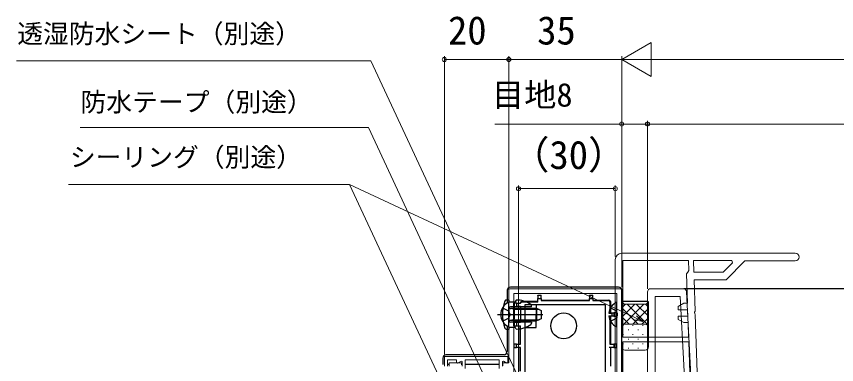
# Model space of a CAD drawing. Units: millimetres, scale not verified. Extents: x -525 to 525, y -783 to 779.
# Drawn here: x -395.7 to -141.3, y -411.3 to -303.5 of the extents above; entities that cross this region are included whole.
import ezdxf
from ezdxf.enums import TextEntityAlignment as Align

# ---------------------------------------------------------------- set-up
doc = ezdxf.new("R2010")
doc.units = ezdxf.units.MM
doc.header["$LTSCALE"] = 4
for name, color, linetype, lineweight in [('0-2_YKK_11', 7, 'Continuous', 18), ('0-3_YKK_11E', 4, 'Continuous', 18), ('0-7_YKK_D', 6, 'Continuous', 18), ('0-9_YSS_K', 3, 'Continuous', 18)]:
    doc.layers.add(name, color=color, linetype=linetype, lineweight=lineweight)
doc.layers.add('0-4_YKK_12', color=2, linetype='Continuous')
doc.layers.add('0-5_YKK_13', color=4, linetype='Continuous')
doc.styles.add('ＭＳ ゴシック', font='')
doc.styles.get('ＭＳ ゴシック').set_extended_font_data('MS Gothic')

msp = doc.modelspace()

# ---------------------------------------------------------------- linework, layer by layer
at = {"layer": '0-2_YKK_11', "color": 211}
msp.add_line((-188.949, -387.8), (-199, -387.8), dxfattribs=at)
at = {"layer": '0-2_YKK_11', "color": 30}
for points in [[(-208, -413.342), (-208, -387.8), (-243, -387.8), (-243, -410.8), (-244.9, -410.8), (-244.9, -411.7)], [(-241.5, -418.8), (-241.5, -389.3), (-209.5, -389.3), (-209.5, -418.8)], [(-245, -411.8), (-245, -410.385), (-244.7, -410.211), (-243.6, -410.846), (-243.3, -410.673), (-243.3, -408.8), (-263, -408.8), (-263, -411.8)], [(-262, -411.8), (-262, -409.8), (-259.2, -409.8), (-259.2, -410.673), (-258.9, -410.846), (-257.8, -410.211), (-257.5, -410.385), (-257.5, -411.8)], [(-257.7, -411.4), (-257.7, -410.8), (-261.5, -410.8), (-261.5, -411.8)], [(-256.5, -412.535), (-256.5, -409.8), (-246, -409.8), (-246, -412.535)]]:
    msp.add_lwpolyline(points, dxfattribs=at)
at = {"layer": '0-2_YKK_11', "color": 211}
for points in [[(-200, -388.8), (-200, -449.4), (-228, -449.4), (-228, -452.8), (-226.1, -452.8), (-225.6, -452.3), (-225.1, -451.8), (-200, -451.8), (-200, -502.8), (-198.5, -502.8), (-198.5, -515.3), (-200, -515.3), (-200, -517.8), (-196, -517.8), (-196, -502.8)], [(-159.174, -439.015), (-164.8, -440.007), (-164.8, -435.2), (-159.444, -435.2), (-158.576, -435.742), (-158, -435.423), (-158, -432.8), (-185.642, -432.8), (-187.95, -388.748)]]:
    msp.add_lwpolyline(points, dxfattribs=at)
msp.add_lwpolyline([(-187.644, -432.8), (-189.877, -390.2), (-197.6, -390.2), (-197.6, -432.8)], close=True, dxfattribs=at)
for centre, start, end in [((-199, -388.8), 90.00001, 179.99999), ((-188.949, -388.8), 3.00003, 90)]:
    msp.add_arc(centre, 1, start, end, dxfattribs=at)
at = {"layer": '0-3_YKK_11E'}
for p, q in [((-210, -450.5), (-210, -378.8)), ((-208, -376.8), (-154.2, -376.8))]:
    msp.add_line(p, q, dxfattribs=at)
for points in [[(-207.7, -379.1), (-207.7, -402.8), (-187.252, -402.8), (-187.409, -398.3), (-188.779, -398.3), (-190.511, -397.3), (-190.511, -396.3), (-187.479, -396.3), (-187.549, -394.3), (-190.511, -394.3), (-190.511, -393.3), (-188.779, -392.3), (-187.619, -392.3), (-187.936, -383.217), (-187.536, -382.71), (-187.136, -382.203), (-187.244, -379.1)], [(-173.867, -379.1), (-185.744, -379.1), (-185.618, -382.7), (-176.553, -382.7), (-173.599, -379.746)], [(-207.7, -404.3), (-207.7, -430.8), (-186.274, -430.8), (-186.432, -426.3), (-187.801, -426.3), (-189.533, -425.3), (-189.533, -424.3), (-186.501, -424.3), (-186.571, -422.3), (-189.533, -422.3), (-189.533, -421.3), (-187.801, -420.3), (-186.641, -420.3), (-187.2, -404.3)]]:
    msp.add_lwpolyline(points, close=True, dxfattribs=at)
msp.add_lwpolyline([(-154.2, -379.2), (-169.8, -379.2), (-175.6, -385), (-185.572, -385), (-185.231, -394.781), (-185.372, -395.046), (-185.354, -395.565), (-185.195, -395.819), (-184.253, -422.781), (-184.394, -423.046), (-184.376, -423.565), (-184.217, -423.819), (-183.921, -432.3), (-177.578, -432.3), (-177.98, -430.8), (-176.919, -430.8), (-175.419, -432.3), (-156, -432.3)], dxfattribs=at)
for centre, radius, start, end in [((-208, -378.8), 2, 90, 180), ((-154.2, -378), 1.2, 270, 90)]:
    msp.add_arc(centre, radius, start, end, dxfattribs=at)
at = {"layer": '0-4_YKK_12'}
for p, q in [((-65.501, -387.796), (-188.779, -387.815)), ((-200, -391.8), (-208, -391.8))]:
    msp.add_line(p, q, dxfattribs=at)
at = {"layer": '0-5_YKK_13'}
for p, q in [((-243.5, -388.3), (-243.5, -392.222)), ((-209, -387.3), (-242.5, -387.3)), ((-208, -416.8), (-208, -388.3)), ((-243, -391.3), (-243.782, -391.3)), ((-243, -391.3), (-243, -391.9)), ((-240.7, -391.3), (-241, -391.9)), ((-234, -389.8), (-233, -389.8)), ((-234, -389.915), (-234, -389.8)), ((-234, -391.931), (-234, -390.8)), ((-233, -389.915), (-233, -389.8)), ((-233, -390.8), (-233, -391.431)), ((-233, -391.3), (-218, -391.3)), ((-233, -391.431), (-218, -391.431)), ((-218, -389.8), (-217, -389.8)), ((-218, -389.915), (-218, -389.8)), ((-218, -390.8), (-217, -390.8)), ((-218, -391.431), (-218, -390.8)), ((-217, -389.915), (-217, -389.8)), ((-217, -390.8), (-217, -389.915)), ((-217, -390.8), (-217, -391.431)), ((-217, -391.3), (-212, -391.3)), ((-217, -391.431), (-212.131, -391.431)), ((-244.966, -393.75), (-243.151, -394.655)), ((-243, -391.9), (-241, -391.9)), ((-243, -399.396), (-243, -392.204)), ((-243, -393.9), (-243, -397.7)), ((-241.6, -394.179), (-242.615, -393.939)), ((-236, -393.4), (-242.5, -393.4)), ((-241.6, -393.8), (-242.412, -393.945)), ((-241.6, -393.8), (-241.6, -397.8)), ((-241.6, -393.8), (-234.4, -393.8)), ((-241.6, -394.179), (-233.642, -394.179)), ((-241.5, -393.3), (-241.5, -392.3)), ((-241.5, -392.3), (-241.385, -392.3)), ((-241.5, -393.3), (-241.44, -393.3)), ((-241.386, -393.3), (-241.385, -393.3)), ((-240.5, -392.3), (-239.352, -392.3)), ((-239.369, -393.3), (-240.5, -393.3)), ((-239.5, -392.3), (-239.5, -392.3)), ((-239.369, -393.3), (-239.369, -398.3)), ((-234, -391.8), (-239, -391.8)), ((-234, -391.931), (-238.869, -391.931)), ((-238, -392.8), (-238, -414.8)), ((-213, -392.8), (-238, -392.8)), ((-236, -393.4), (-236, -393.086)), ((-234.5, -392.8), (-234.5, -395.8)), ((-234.4, -393.8), (-234.4, -397.8)), ((-234.4, -393.8), (-233, -394.5)), ((-213, -414.8), (-213, -392.8)), ((-211.631, -391.931), (-211.631, -395.3)), ((-211.5, -391.8), (-211.5, -395.3)), ((-211.466, -393.75), (-209.651, -394.655)), ((-209.5, -399.396), (-209.5, -392.204)), ((-246.5, -395.8), (-232.512, -395.8)), ((-245.3, -395.8), (-235.537, -395.8)), ((-242.542, -395.8), (-243.151, -394.655)), ((-242.542, -395.8), (-243.151, -396.945)), ((-233, -394.5), (-233, -397.1)), ((-211.978, -396.225), (-211.1, -396.225)), ((-211.631, -395.3), (-210.4, -395.3)), ((-211.631, -396.3), (-211.631, -405)), ((-210.4, -396.3), (-211.631, -396.3)), ((-211.5, -396.3), (-211.5, -405)), ((-210.4, -395.3), (-210.4, -396.3)), ((-209.515, -395.3), (-210.4, -395.3)), ((-210.4, -396.3), (-209.515, -396.3)), ((-209.5, -394.938), (-209.651, -394.655)), ((-209.5, -396.662), (-209.651, -396.945)), ((-209.515, -396.3), (-209.515, -395.3)), ((-209.515, -395.3), (-209.4, -395.3)), ((-209.515, -396.3), (-209.4, -396.3)), ((-209.4, -395.3), (-209.4, -396.3)), ((-244.966, -397.85), (-243.151, -396.945)), ((-243.5, -399.378), (-243.5, -407.3)), ((-241.6, -397.421), (-242.615, -397.661)), ((-236, -398.2), (-242.5, -398.2)), ((-241.6, -397.8), (-242.412, -397.655)), ((-241.6, -397.421), (-233.642, -397.421)), ((-241.6, -397.8), (-234.4, -397.8)), ((-241.44, -398.3), (-241.5, -398.3)), ((-241.5, -399.3), (-241.5, -398.3)), ((-241.385, -399.3), (-241.5, -399.3)), ((-241.385, -398.3), (-241.386, -398.3)), ((-239.369, -398.3), (-240.5, -398.3)), ((-240.5, -399.3), (-239.369, -399.3)), ((-239.5, -405), (-239.5, -399.3)), ((-239.369, -405), (-239.369, -399.3)), ((-236, -398.2), (-236, -398.514)), ((-233, -397.1), (-234.4, -397.8)), ((-211.466, -397.85), (-209.651, -396.945)), ((-243.782, -400.3), (-243, -400.3)), ((-243, -399.7), (-241, -399.7)), ((-243, -399.7), (-243, -400.3)), ((-240.7, -400.3), (-241, -399.7)), ((-241.485, -405), (-241.5, -405)), ((-241.485, -406), (-241.5, -406)), ((-241.485, -405), (-241.485, -406)), ((-240.6, -405), (-241.485, -405)), ((-241.485, -406), (-240.6, -406)), ((-240.6, -406), (-240.6, -405)), ((-240.6, -405), (-239.369, -405)), ((-239.369, -406), (-240.6, -406)), ((-239.5, -413.3), (-239.5, -406)), ((-239.369, -413.3), (-239.369, -406)), ((-210.4, -406), (-211.928, -406)), ((-211.631, -405), (-210.4, -405)), ((-211.5, -406), (-211.5, -411.8)), ((-209.515, -405), (-209.5, -405)), ((-209.515, -406), (-209.5, -406)), ((-263.5, -409.3), (-263.5, -411.3)), ((-244.5, -408.3), (-262.5, -408.3)), ((-261.5, -411.3), (-262, -411.3)), ((-257.5, -411.3), (-257.7, -411.3)), ((-246, -411.3), (-256.5, -411.3)), ((-244.9, -411.3), (-245, -411.3))]:
    msp.add_line(p, q, dxfattribs=at)
for points in [[(-234, -390.8), (-233, -390.8), (-233, -389.915), (-234, -389.915)], [(-240.5, -393.3), (-240.5, -392.3), (-241.385, -392.3), (-241.385, -393.3)], [(-241.385, -398.3), (-241.385, -399.3), (-240.5, -399.3), (-240.5, -398.3)], [(-210.4, -405), (-210.4, -406), (-209.515, -406), (-209.515, -405)]]:
    msp.add_lwpolyline(points, close=True, dxfattribs=at)
for points in [[(-217, -389.915), (-218, -389.915), (-218, -390.8)], [(-238, -399.8), (-234.5, -399.8), (-234.5, -395.8)], [(-211.978, -395.375), (-211.1, -395.375), (-211.1, -396.225)]]:
    msp.add_lwpolyline(points, dxfattribs=at)
msp.add_circle((-226, -399.3), 4, dxfattribs=at)
for centre, radius, start, end in [((-233, -395.8), 12, 159.64559, 200.35441), ((-243.782, -391.8), 0.5, 90, 159.64559), ((-240.7, -399.3), 8, 55.9442, 90), ((-241.3, -395.8), 4.2, 117.28096, 242.71904), ((-243.154, -392.204), 0.154, 0, 117.28096), ((-242.5, -393.9), 0.5, 90, 180), ((-242.5, -393.452), 0.5, 180, 280.09096), ((-236.5, -393.086), 0.5, 0, 55.9442), ((-207.8, -395.8), 4.2, 117.28096, 174.19227), ((-209.654, -392.204), 0.154, 0, 117.28096), ((-207.8, -395.8), 4.2, 185.80773, 242.71904), ((-242.5, -398.148), 0.5, 79.90904, 180), ((-242.5, -397.7), 0.5, 180, 270), ((-240.7, -392.3), 8, 270, 304.0558), ((-236.5, -398.514), 0.5, 304.0558, 0), ((-243.782, -399.8), 0.5, 200.35441, 270), ((-243.154, -399.396), 0.154, 242.71904, 0), ((-209.654, -399.396), 0.154, 242.71904, 0)]:
    msp.add_arc(centre, radius, start, end, dxfattribs=at)
for centre, major_axis, ratio, start_param, end_param in [((-242.5, -388.3), (-0.707, 0.707), 0.999924, 5.4978252, 7.0685454), ((-209, -388.3), (0.707, 0.707), 0.999924, 5.4978252, 7.0685454), ((-212.131, -391.931), (0.354, 0.354), 0.999924, 5.4978252, 7.0685454), ((-212, -391.8), (0.354, 0.354), 0.999924, 5.4978252, 7.0685454), ((-241.413, -395.8), (0, -3.2), 0.008727, 4.1413095, 5.2834684), ((-241.44, -393.8), (0, -0.5), 0.008727, 0.9997169, 3.1415927), ((-241.386, -393.8), (0, -0.5), 0.008727, 3.1415927, 5.2834684), ((-241.413, -395.8), (0, -3.2), 0.008727, 0.9997169, 2.1418758), ((-239, -392.3), (0.354, -0.354), 0.999924, 2.3562326, 3.9269527), ((-238.869, -392.431), (0.354, -0.354), 0.999924, 2.3562326, 3.6621067), ((-241.44, -397.8), (0, -0.5), 0.008727, 0, 2.1418758), ((-241.386, -397.8), (0, -0.5), 0.008727, 4.1413095, 6.2831853), ((-262.5, -409.3), (-0.707, 0.707), 0.999924, 5.4978252, 7.0685454), ((-244.5, -407.3), (0.707, -0.707), 0.999924, 5.4978252, 7.0685454)]:
    msp.add_ellipse(centre, major_axis=major_axis, ratio=ratio, start_param=start_param, end_param=end_param, dxfattribs=at)
msp.add_ellipse((-241.413, -395.8), major_axis=(0, -1.7), ratio=0.008727, dxfattribs=at)
at = {"layer": '0-7_YKK_D'}
for p, q in [((-208, -316.8), (-198.907, -311.55)), ((-198.907, -322.05), (-198.907, -311.55)), ((-263, -408.1), (-263, -315.8)), ((-263, -316.8), (-243, -316.8)), ((-243, -387.3), (-243, -315.8)), ((-243, -387.3), (-243, -315.8)), ((-243, -316.8), (-208, -316.8)), ((-208, -387.3), (-208, -315.8)), ((-208, -387.3), (-208, -315.8)), ((-208, -316.8), (-198.907, -322.05)), ((-208, -316.8), (-189.813, -316.8)), ((-197.5, -316.8), (197.5, -316.8)), ((-208, -387.3), (-208, -335.8)), ((-200, -387.8), (-200, -335.8)), ((-200, -387.8), (-200, -335.8)), ((-200, -336.8), (200, -336.8)), ((-240, -417.8), (-240, -355.8)), ((-210, -377.8), (-210, -355.8)), ((-210, -356.8), (-240, -356.8))]:
    msp.add_line(p, q, dxfattribs=at)
for points in [[(-225.1, -447.3), (-226.178, -444.989), (-285.774, -317.184), (-395.734, -317.184)], [(-233.408, -451.8), (-234.485, -449.489), (-286.52, -337.9), (-375.997, -337.9)], [(-200, -336.8), (-208, -336.8), (-247.391, -336.8)], [(-263.624, -417.238), (-264.702, -414.927), (-292.4, -355.528), (-379.549, -355.528)], [(-201.431, -397.948), (-203.742, -396.87), (-292.4, -355.528)], [(-203.453, -396.251), (-201.431, -397.948), (-204.031, -397.489)]]:
    msp.add_lwpolyline(points, dxfattribs=at)
for centre in [(-263, -316.8), (-243, -316.8), (-243, -316.8), (-208, -336.8), (-200, -336.8), (-200, -336.8), (-240, -356.8), (-210, -356.8)]:
    msp.add_circle(centre, 0.637, dxfattribs=at)
at = {"layer": '0-9_YSS_K'}
for p, q in [((-203.966, -392.55), (-208, -396.584)), ((-206.794, -392.55), (-208, -393.756)), ((-208, -393.699), (-202.899, -398.8)), ((-201.137, -392.55), (-207.556, -398.969)), ((-206.32, -392.55), (-199.7, -399.17)), ((-199.7, -393.941), (-204.559, -398.8)), ((-203.492, -392.55), (-199.7, -396.342)), ((-200.663, -392.55), (-199.7, -393.513)), ((-199.7, -391.8), (-199.7, -399.8)), ((-208, -396.527), (-205.727, -398.8)), ((-199.7, -396.77), (-201.73, -398.8)), ((-207.831, -399.244), (-208, -399.413)), ((-208, -399.356), (-207.928, -399.428)), ((-207.45, -399.175), (-207.65, -399.175)), ((-200.7, -398.8), (-207, -398.8)), ((-200.7, -398.8), (-207, -398.8)), ((-204.42, -399.175), (-204.62, -399.175)), ((-201.39, -399.175), (-201.59, -399.175)), ((-208, -399.8), (-208, -405.8)), ((-205.835, -400.59), (-206.035, -400.59)), ((-202.805, -400.59), (-203.005, -400.59)), ((-199.775, -400.59), (-199.975, -400.59)), ((-199.7, -399.598), (-199.717, -399.615)), ((-199.7, -405.8), (-199.7, -399.8)), ((-207.45, -402.005), (-207.65, -402.005)), ((-205.835, -403.42), (-206.035, -403.42)), ((-204.42, -402.005), (-204.62, -402.005)), ((-202.805, -403.42), (-203.005, -403.42)), ((-201.39, -402.005), (-201.59, -402.005)), ((-199.775, -403.42), (-199.975, -403.42)), ((-207.45, -404.835), (-207.65, -404.835)), ((-207, -406.8), (-200.7, -406.8)), ((-205.835, -406.25), (-206.035, -406.25)), ((-204.42, -404.835), (-204.62, -404.835)), ((-202.805, -406.25), (-203.005, -406.25)), ((-201.39, -404.835), (-201.59, -404.835)), ((-199.807, -406.25), (-199.975, -406.25))]:
    msp.add_line(p, q, dxfattribs=at)
msp.add_lwpolyline([(-208, -399.8), (-208, -391.8), (-207.25, -392.55), (-200.45, -392.55), (-199.7, -391.8), (-200.45, -392.55), (-207.25, -392.55), (-208, -391.8)], dxfattribs=at)
for centre, start, end in [((-207, -399.8), 90, 180), ((-207, -399.8), 90, 180), ((-200.7, -399.8), 0, 90), ((-200.7, -399.8), 0, 90), ((-207, -405.8), 180, 270), ((-200.7, -405.8), 270, 0)]:
    msp.add_arc(centre, 1, start, end, dxfattribs=at)

# ---------------------------------------------------------------- texts
at = {"layer": '0-7_YKK_D', "style": 'ＭＳ ゴシック'}
for s, height, p in [('透湿防水シート（別途）', 5.865, (-395.483, -313.502)), ('20', 8.798, (-261.864, -314.8)), ('35', 8.798, (-234.227, -314.8)), ('目地8', 7.331, (-248.232, -333.607)), ('防水テープ（別途）', 5.865, (-375.84, -334.661)), ('（30）', 8.798, (-242.42, -353.368)), ('シーリング（別途）', 5.865, (-379.161, -351.728))]:
    msp.add_text(s, height=height, dxfattribs=at).set_placement(p, align=Align.BOTTOM_LEFT)

doc.saveas('drawing.dxf')
